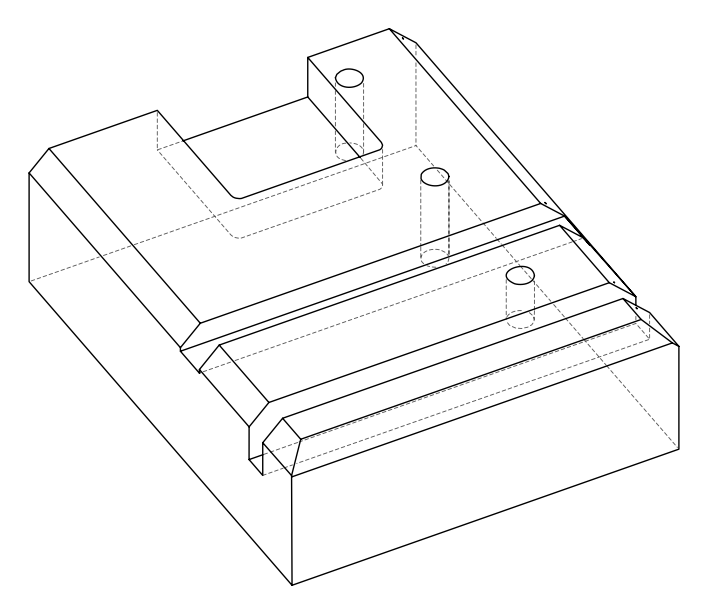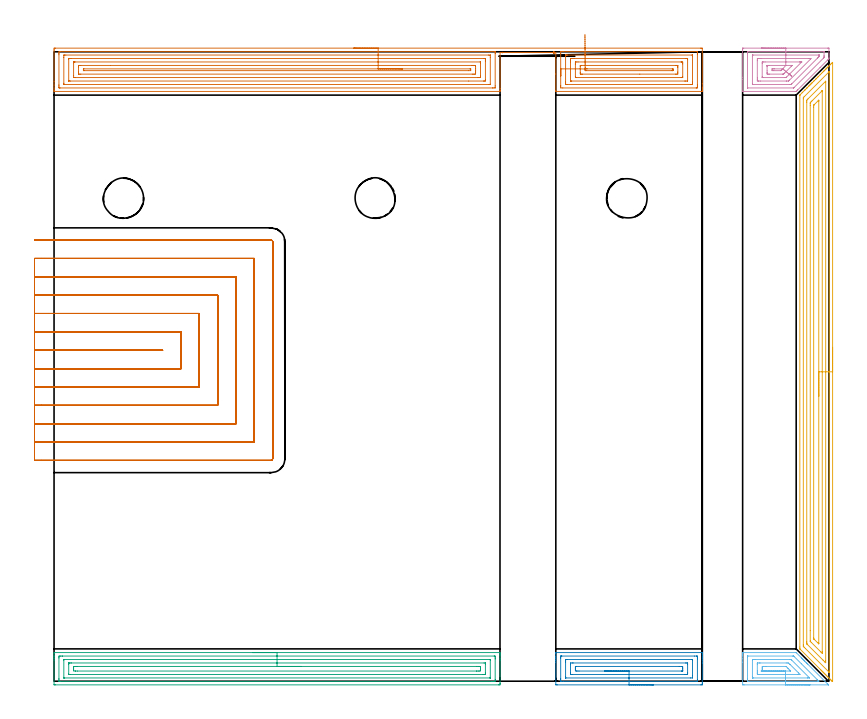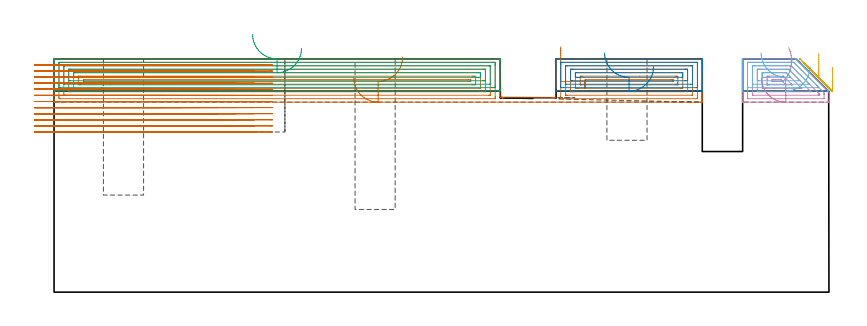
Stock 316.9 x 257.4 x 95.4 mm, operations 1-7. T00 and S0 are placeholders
(PLAN: 12 operations, 4 tool changes, 102.9 min)
(1 AREA_MILL | FG_CHAMFER_SURFACE | UGT0205_001 | 14.19 min | 42423 mm3)
(2 AREA_MILL_1 | FG_CHAMFER_SURFACE_1 | UGT0205_001 | 2.66 min | 6412 mm3)
(3 AREA_MILL_2 | FG_CHAMFER_SURFACE_2 | UGT0205_001 | 7.56 min | 16485 mm3)
(4 AREA_MILL_3 | FG_CHAMFER_SURFACE_3 | UGT0205_001 | 1.92 min | 6497 mm3)
(5 AREA_MILL_4 | FG_CHAMFER_SURFACE_4 | UGT0205_001 | 9.9 min | 21924 mm3)
(6 AREA_MILL_5 | FG_CHAMFER_SURFACE_5 | UGT0205_001 | 1.42 min | 2808 mm3)
(7 MILL_SLOT | SLOT_PARTIAL_RECTANGULAR | NXT0201_010 | Follow Part, ap 2.5, ae 75% | 46.78 min | 282148 mm3)
(8 MILL_RECTANGULAR_SLOT | SLOT_RECTANGULAR | UGT0201_105 | Follow Part, ap 5.5, ae 75% | 3.48 min | 88865 mm3)
(9 MILL_RECTANGULAR_SLOT_1 | SLOT_RECTANGULAR_1 | NXT0201_012 | Follow Part, ap 4, ae 75% | 11.58 min | 157692 mm3)
(10 MILL_BLIND_HOLE_FROM_SOLID_MATERIAL | STEP1POCKET | NXT0201_011 | Spiral | 1.23 min | 11779 mm3)
(11 MILL_BLIND_HOLE_FROM_SOLID_MATERIAL_1 | STEP1POCKET_1 | NXT0201_011 | Spiral | 1.41 min | 13018 mm3)
(12 MILL_BLIND_HOLE_FROM_SOLID_MATERIAL_2 | STEP1POCKET_2 | NXT0201_011 | Spiral | 0.79 min | 7021 mm3)
(TOOL UGT0205_001 | Chamfer Mill 20 x 3 x 45 deg. | D20 FL50 Z2)
(TOOL NXT0201_010 | ENDMILL 10mm [2P460-1000-NA 1630] | D10 FL30 Z6)
(TOOL UGT0201_105 | End Mill 22 mm | D22 FL25 Z2)
(TOOL NXT0201_012 | ENDMILL 16mm [2P460-1600-NA 1630] | D16 FL38 Z6)
(TOOL NXT0201_011 | ENDMILL 12mm [2P460-1200-NA 1630] | D12 FL38 Z6)
(OP 1 AREA_MILL)
G17 G21 G94 G90
T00 M6
G54
G17 G0 G90 X122.55 Y258.9 S1061 M3
G43 Z105.4 H0
Z87.7
G94 G1 X122.588 Z86.828 F250.
X122.702 Z85.964
X122.891 Z85.112
X123.153 Z84.28
X123.487 Z83.474
X123.89 Z82.7
X124.358 Z81.964
X124.89 Z81.272
X125.479 Z80.629
X126.122 Z80.04
X126.814 Z79.509
X127.55 Z79.04
X128.324 Z78.637
X129.13 Z78.303
X129.962 Z78.041
X130.814 Z77.852
X131.678 Z77.738
X132.55 Z77.7
X264.468
X264.893 Y258.896 Z77.702
X265.09 Y258.892 Z77.706
X265.1 Y258.693 Z77.905
Y244.314 Z92.281
Y242.914 Z93.683
Y242.549 Z94.046
Y241.819 Z94.781
Y241.586 Z95.014
Y241.21 Z95.38
X265.093 Y241.203 Z95.388
X264.915 Y241.2 Z95.4
X205.44
X205.21 Y241.203 Z95.389
X205.2 Y241.45 Z95.144
Y248.318 Z88.281
Y257.1 Z79.5
X204.556
X204.546 Z79.499
X204.544 Y257.099
X204.539 Y257.1 Z79.5
X204.504 Y257.099 Z79.494
X204.502 Y257.098
X204.5 Y257.097 Z79.495
X204.493 Y257.098 Z79.497
X204.49 Y257.1 Z79.499
X204.487 Y257.099
X204.482 Y257.1 Z79.5
X204.445 Y257.099 Z79.493
X204.443 Y257.098
X204.441 Y257.097 Z79.495
X204.437 Z79.496
X204.436 Y257.098 Z79.497
X204.433 Y257.1 Z79.499
X204.42 Y257.097 Z79.494
X204.418 Y257.098 Z79.493
X204.415 Y257.1
X204.377 Z79.5
X204.367
X204.365
X204.325 Y257.099 Z79.493
X204.322 Y257.098
X204.32 Z79.494
X204.319 Z79.492
X204.31 Y257.1 Z79.5
X204.268 Y257.099 Z79.493
X204.265 Y257.098 Z79.492
X204.263 Z79.494
X204.251 Y257.1 Z79.492
X204.206 Z79.5
X204.128 Y257.098 Z79.494
X203.654 Y257.1 Z79.5
X183.976
X183.499 Y257.098 Z79.493
X183.433 Y257.1 Z79.5
X183.429 Y257.099 Z79.497
X183.423 Y257.098 Z79.492
X183.422 Y257.099 Z79.498
X183.419 Y257.1 Z79.5
X183.374 Y257.098 Z79.494
X183.37 Y257.097 Z79.492
X183.368 Y257.098 Z79.497
X183.365 Y257.099 Z79.499
X183.362 Y257.1 Z79.5
X183.321 Y257.099 Z79.493
X183.317 Y257.098 Z79.492
X183.308 Y257.099 Z79.499
X182.4 Y257.1 Z79.5
Y242.318 Z94.278
Y241.666 Z94.927
X182.398 Y241.42 Z95.173
X182.39 Y241.203 Z95.389
X182.187 Y241.2 Z95.4
X0.185
X0.007 Y241.203 Z95.388
X0. Y241.21 Z95.38
Y241.586 Z95.014
Y241.819 Z94.781
Y242.549 Z94.046
Y243.796 Z92.801
Y245.196 Z91.399
Y257.81 Z78.787
X0.004 Y258.434 Z78.164
X0.01 Y258.892 Z77.706
X0.164 Y258.896 Z77.702
X0.632 Y258.9 Z77.7
X132.55
Y257.486 Z79.114
X180.399
X180.468 Y257.483 Z79.117
X180.47 Y257.481 Z79.119
X180.472 Y257.479 Z79.121
X180.468 Y257.463 Z79.137
X180.427 Y257.287 Z79.313
X180.415 Y257.222 Z79.378
X180.41 Y257.165 Z79.435
X180.4 Y256.669 Z79.931
Y243.431 Z93.169
X180.398 Y242.621 Z93.979
X180.326 Y242.619 Z93.981
X179.504 Y242.615 Z93.985
X179.437 Y242.614 Z93.986
X2.421 Y242.615 Z93.985
X2.353
X2.037 Y242.621 Z93.979
X2.01 Y242.724 Z93.876
X2.003 Y242.961 Z93.639
X2.001 Y243.431 Z93.169
X2. Y243.846 Z92.754
Y256.201 Z80.399
X2.002 Y256.669 Z79.931
X2.005 Y257.079 Z79.521
X2.017 Y257.479 Z79.121
X2.421 Y257.485 Z79.115
X2.488
X132.55 Y257.486 Z79.114
Y256.072 Z80.528
X177.715 Y256.071 Z80.529
X178.325 Y256.067 Z80.533
X178.373 Y256.065 Z80.535
X178.39 Y256.059 Z80.541
X178.396 Y255.997 Z80.603
X178.398 Y255.786 Z80.814
X178.4 Y255.11 Z81.49
X178.399 Y244.145 Z92.455
X178.397 Y244.06 Z92.54
X178.394 Y244.04 Z92.56
X178.391 Y244.036 Z92.564
X178.375 Y244.033 Z92.567
X178.293 Y244.031 Z92.569
X178.004 Y244.029 Z92.571
X177.715 Y244.028 Z92.572
X4.21 Y244.029 Z92.571
X4.113 Y244.03 Z92.57
X4.037 Y244.033 Z92.567
X4.019 Y244.035 Z92.565
X4.01 Y244.05 Z92.55
X4.007 Y244.107 Z92.493
X4.002 Y244.314 Z92.286
X4. Y244.52 Z92.08
Y255.11 Z81.49
X4.002 Y255.786 Z80.814
X4.004 Y255.989 Z80.611
X4.01 Y256.056 Z80.544
X4.066 Y256.064 Z80.536
X4.21 Y256.066 Z80.534
X4.816 Y256.071 Z80.529
X132.55 Y256.072 Z80.528
Y254.657 Z81.943
X175.926
X176.178 Y254.656 Z81.944
X176.314 Y254.653 Z81.947
X176.376 Y254.651 Z81.949
X176.39 Y254.621 Z81.979
X176.397 Y254.44 Z82.16
X176.399 Y254.021 Z82.579
X176.4 Y253.554 Z83.046
X176.399 Y246.079 Z90.521
X176.396 Y245.615 Z90.985
X176.39 Y245.462 Z91.138
X176.248 Y245.45 Z91.15
X175.926 Y245.446 Z91.154
X175.676 Y245.444 Z91.156
X169.592 Y245.443 Z91.157
X6.642
X6.14 Y245.447 Z91.153
X6.025 Y245.45 Z91.15
X6.01 Y245.452 Z91.148
X6.007 Y245.474 Z91.126
X6.003 Y245.528 Z91.072
X6.001 Y245.638 Z90.962
Y254.462 Z82.138
X6.003 Y254.572 Z82.028
X6.007 Y254.626 Z81.974
X6.009 Y254.648 Z81.952
X6.035 Y254.65 Z81.95
X6.251 Y254.654 Z81.946
X6.893 Y254.657 Z81.943
X7.142
X132.55
Y253.243 Z83.357
X174.243 Y253.242 Z83.358
X174.314 Y253.241 Z83.359
X174.369 Y253.237 Z83.363
X174.391 Y253.234 Z83.366
X174.393 Y253.224 Z83.376
X174.396 Y253.139 Z83.461
X174.4 Y252.88 Z83.72
Y247.585 Z89.015
X174.396 Y246.961 Z89.639
X174.393 Y246.897 Z89.703
X174.391 Y246.87 Z89.73
X174.348 Y246.864 Z89.736
X174.241 Y246.859 Z89.741
X174.138 Y246.858 Z89.742
X173.349 Y246.857 Z89.743
X8.681
X8.576 Y246.858 Z89.742
X8.364 Y246.863 Z89.737
X8.01 Y246.872 Z89.728
X8.008 Y246.961 Z89.639
X8.001 Y247.633 Z88.967
Y252.928 Z83.672
X8.005 Y253.139 Z83.461
X8.01 Y253.222 Z83.378
X8.013 Y253.236 Z83.364
X8.118 Y253.239 Z83.361
X8.258 Y253.241 Z83.359
X8.47 Y253.243 Z83.357
X8.576
X132.55
Y251.829 Z84.771
X170.993
X171.455 Y251.828 Z84.772
X171.891 Y251.826 Z84.774
X172.349 Y251.822 Z84.778
X172.394 Y251.374 Z85.226
X172.398 Y251.325 Z85.275
X172.4 Y250.491 Z86.109
Y249.558 Z87.042
X172.398 Y248.726 Z87.874
X172.396 Y248.68 Z87.92
X172.349 Y248.278 Z88.322
X171.913 Y248.274 Z88.326
X171.455 Y248.272 Z88.328
X171.021 Y248.271 Z88.329
X10.931
X10.47 Y248.273 Z88.327
X10.032 Y248.276 Z88.324
X10.01 Y248.278 Z88.322
X10.004 Y248.303 Z88.297
X10.001 Y248.726 Z87.874
X10. Y249.19 Z87.41
X10.002 Y250.954 Z85.646
X10.008 Y251.374 Z85.226
X10.016 Y251.822 Z84.778
X10.47 Y251.825 Z84.775
X10.904 Y251.828 Z84.772
X23.118 Y251.829 Z84.771
X132.55
Y250.415 Z86.185
X170.105 Y250.414 Z86.186
X170.286 Y250.412 Z86.188
X170.375 Y250.409 Z86.191
X170.389 Y250.408 Z86.192
X170.393 Y250.394 Z86.206
X170.396 Y250.36 Z86.24
X170.395 Y249.771 Z86.829
X170.39 Y249.695 Z86.905
X169.511 Y249.685 Z86.915
X12.259 Y249.686 Z86.914
X12.18
X12.061 Y249.69 Z86.91
X12.01 Y249.692 Z86.908
X12.006 Y249.721 Z86.879
X12.003 Y249.754 Z86.846
X12. Y249.864 Z86.736
X12.001 Y250.007 Z86.593
X12.003 Y250.163 Z86.437
X12.01 Y250.358 Z86.242
X12.013 Y250.41 Z86.19
X12.018 Y250.411 Z86.189
X12.041 Y250.413 Z86.187
X12.241 Y250.415 Z86.185
X132.55
X133.422 Z86.223
X134.286 Z86.337
X135.138 Z86.526
X135.97 Z86.788
X136.776 Z87.122
X137.55 Z87.525
X138.286 Z87.994
X138.978 Z88.525
X139.621 Z89.114
X140.21 Z89.757
X140.742 Z90.45
X141.21 Z91.185
X141.613 Z91.959
X141.947 Z92.765
X142.209 Z93.597
X142.398 Z94.449
X142.512 Z95.314
X142.55 Z96.185
G0 Z105.4
X207.2
Z100.327
G1 Y249.826 Z99.684
Y249.295 Z98.992
Y248.826 Z98.256
Y248.423 Z97.482
Y248.089 Z96.676
Y247.827 Z95.844
Y247.638 Z94.992
Y247.524 Z94.127
Y247.486 Z93.256
Y247.524 Z92.384
Y247.638 Z91.519
Y247.827 Z90.668
Y248.089 Z89.836
Y248.423 Z89.03
Y248.826 Z88.256
Y249.295 Z87.52
Y249.826 Z86.828
Y250.415 Z86.185
X207.201 Y256.697 Z79.903
X207.229 Y257.479 Z79.121
X207.301 Y257.481 Z79.119
X208.123 Y257.485 Z79.115
X208.19 Y257.486 Z79.114
X262.679 Y257.485 Z79.115
X262.747
X263.063 Y257.479 Z79.121
X263.09 Y257.376 Z79.224
X263.097 Y257.139 Z79.461
X263.099 Y256.669 Z79.931
X263.1 Y256.254 Z80.346
Y243.899 Z92.701
X263.098 Y243.431 Z93.169
X263.095 Y243.021 Z93.579
X263.083 Y242.621 Z93.979
X262.679 Y242.615 Z93.985
X262.612
X208.056
X207.229 Y242.621 Z93.979
X207.201 Y243.431 Z93.169
X207.2 Y243.459 Z93.141
Y250.415 Z86.185
X209.2
X209.201 Y255.786 Z80.814
X209.204 Y255.962 Z80.638
X209.208 Y256.049 Z80.551
X209.21 Y256.064 Z80.536
X209.252 Y256.067 Z80.533
X209.334 Y256.069 Z80.531
X209.623 Y256.071 Z80.529
X209.912
X260.89
X260.987 Y256.07 Z80.53
X261.063 Y256.067 Z80.533
X261.081 Y256.065 Z80.535
X261.09 Y256.05 Z80.55
X261.093 Y255.993 Z80.607
X261.098 Y255.786 Z80.814
X261.1 Y255.58 Z81.02
Y244.989 Z91.611
X261.098 Y244.314 Z92.286
X261.096 Y244.111 Z92.489
X261.09 Y244.044 Z92.556
X261.034 Y244.035 Z92.565
X260.89 Y244.033 Z92.567
X260.284 Y244.029 Z92.571
X209.912
X209.303 Y244.032 Z92.568
X209.236 Y244.035 Z92.565
X209.21 Y244.04 Z92.56
X209.203 Y244.13 Z92.47
X209.202 Y244.314 Z92.286
X209.2 Y245.016 Z91.584
Y250.415 Z86.185
X211.2
Y253.139 Z83.461
Y253.632 Z82.968
X211.203 Y254.021 Z82.579
X211.209 Y254.506 Z82.094
X211.226 Y254.65 Z81.95
X211.379 Y254.653 Z81.947
X211.701 Y254.656 Z81.944
X211.951 Y254.657 Z81.943
X212.595
X258.458
X258.96 Y254.653 Z81.947
X259.075 Y254.65 Z81.95
X259.09 Y254.648 Z81.952
X259.093 Y254.626 Z81.974
X259.097 Y254.572 Z82.028
X259.099 Y254.462 Z82.138
Y245.638 Z90.962
X259.097 Y245.528 Z91.072
X259.093 Y245.474 Z91.126
X259.091 Y245.452 Z91.148
X259.065 Y245.45 Z91.15
X258.849 Y245.446 Z91.154
X258.207 Y245.443 Z91.157
X257.958
X211.701
X211.45 Y245.444 Z91.156
X211.302 Y245.447 Z91.153
X211.23 Y245.45 Z91.15
X211.21 Y245.457 Z91.143
X211.208 Y245.478 Z91.122
X211.202 Y245.689 Z90.911
X211.2 Y250.415 Z86.185
X213.2
Y252.256 Z84.344
X213.201 Y252.541 Z84.059
X213.207 Y253.139 Z83.461
X213.21 Y253.209 Z83.391
X213.216 Y253.236 Z83.364
X213.278 Y253.239 Z83.361
X213.385 Y253.242 Z83.358
X213.489 Y253.243 Z83.357
X214.278
X256.419
X256.524 Y253.242 Z83.358
X256.736 Y253.237 Z83.363
X257.09 Y253.228 Z83.372
X257.092 Y253.139 Z83.461
X257.099 Y252.467 Z84.133
Y247.172 Z89.428
X257.095 Y246.961 Z89.639
X257.09 Y246.878 Z89.722
X257.087 Y246.864 Z89.736
X256.982 Y246.861 Z89.739
X256.842 Y246.859 Z89.741
X256.63 Y246.857 Z89.743
X256.524
X213.594 Y246.858 Z89.742
X213.489 Y246.859 Z89.741
X213.384 Y246.863 Z89.737
X213.21 Y246.873 Z89.727
X213.207 Y246.961 Z89.639
X213.202 Y247.245 Z89.355
X213.2 Y250.415 Z86.185
X215.2
Y251.451 Z85.149
X215.201 Y251.528 Z85.072
X215.204 Y251.682 Z84.918
X215.21 Y251.784 Z84.816
X215.215 Y251.823 Z84.777
X215.222 Y251.824 Z84.776
X215.278 Y251.826 Z84.774
X215.712 Y251.829 Z84.771
X254.169
X254.63 Y251.827 Z84.773
X255.068 Y251.824 Z84.776
X255.09 Y251.822 Z84.778
X255.096 Y251.797 Z84.803
X255.099 Y251.374 Z85.226
X255.1 Y250.91 Z85.69
X255.098 Y249.146 Z87.454
X255.092 Y248.726 Z87.874
X255.084 Y248.278 Z88.322
X254.63 Y248.274 Z88.326
X254.196 Y248.272 Z88.328
X239.552 Y248.271 Z88.329
X216.172
X215.738 Y248.273 Z88.327
X215.278 Y248.277 Z88.323
X215.222 Y248.278 Z88.322
X215.209 Y248.495 Z88.105
X215.202 Y248.649 Z87.951
X215.201 Y248.726 Z87.874
X215.2 Y248.803 Z87.797
Y250.415 Z86.185
X217.205 Y250.355 Z86.245
X217.209 Y250.4 Z86.2
X217.24 Y250.408 Z86.192
X217.332 Y250.41 Z86.19
X217.519 Y250.413 Z86.187
X217.893 Y250.415 Z86.185
X217.961
X252.841 Y250.414 Z86.186
X252.92
X253.039 Y250.41 Z86.19
X253.09 Y250.408 Z86.192
X253.094 Y250.379 Z86.221
X253.097 Y250.346 Z86.254
X253.1 Y250.236 Z86.364
X253.098 Y249.922 Z86.678
X253.095 Y249.795 Z86.805
X253.09 Y249.71 Z86.89
X253.086 Y249.691 Z86.909
X253.071 Y249.69 Z86.91
X253.026 Y249.688 Z86.912
X252.841 Y249.686 Z86.914
X252.764 Y249.685 Z86.915
X217.519 Y249.686 Z86.914
X217.337 Y249.688 Z86.912
X217.247 Y249.69 Z86.91
X217.21 Y249.692 Z86.908
X217.209 Y249.725 Z86.875
X217.205 Y250.355 Z86.245
X217.201 Y250.998 Z85.656
X217.197 Y251.69 Z85.125
X217.192 Y252.426 Z84.656
X217.187 Y253.2 Z84.253
X217.182 Y254.006 Z83.919
X217.177 Y254.838 Z83.657
X217.171 Y255.689 Z83.468
X217.166 Y256.554 Z83.354
X217.16 Y257.426 Z83.316
X217.155 Y258.297 Z83.354
X217.149 Y259.162 Z83.468
X217.144 Y260.014 Z83.657
X217.139 Y260.846 Z83.919
X217.134 Y261.652 Z84.253
X217.129 Y262.426 Z84.656
X217.124 Y263.161 Z85.125
X217.12 Y263.853 Z85.656
X217.115 Y264.497 Z86.245
G0 Z105.4
M5
M2
(OP 2 AREA_MILL_1)
G17 G21 G94 G90
T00 M6
G54
G17 G0 G90 X245.15 Y-1.5 S1061 M3
G43 Z105.4 H0
Z92.2
G94 G1 X245.112 Z91.328 F250.
X244.998 Z90.464
X244.809 Z89.612
X244.547 Z88.78
X244.213 Z87.974
X243.81 Z87.2
X243.342 Z86.464
X242.81 Z85.772
X242.221 Z85.129
X241.578 Z84.54
X240.886 Z84.008
X240.15 Z83.54
X239.376 Z83.137
X238.57 Z82.803
X237.738 Z82.541
X236.886 Z82.352
X236.022 Z82.238
X235.15 Z82.2
X205.774
X205.32 Y-1.495 Z82.203
X205.21 Y-1.491 Z82.206
X205.2 Y-1.376 Z82.321
Y7.741 Z91.435
Y8.367 Z92.065
Y8.622 Z92.319
Y9.248 Z92.945
Y9.502 Z93.198
Y10.011 Z93.71
X205.201 Y11.449 Z95.147
X205.21 Y11.694 Z95.392
X205.329 Y11.7 Z95.4
X264.971
X265.09 Y11.694 Z95.392
X265.1 Y11.447 Z95.146
Y10.754 Z94.453
Y10.011 Z93.71
Y9.502 Z93.198
Y9.248 Z92.945
Y8.622 Z92.319
Y8.367 Z92.065
Y7.741 Z91.435
Y7.303 Z90.997
Y-0.75 Z82.947
X265.097 Y-1.063 Z82.634
X265.091 Y-1.491 Z82.205
X264.963 Y-1.495 Z82.203
X264.526 Y-1.5 Z82.2
X235.15
Y-0.086 Z83.614
X208.346
X207.554 Y-0.085 Z83.615
X207.455 Y-0.084 Z83.616
X207.214 Y-0.079 Z83.621
X207.209 Y-0.002 Z83.698
X207.202 Y0.165 Z83.865
X207.2 Y0.698 Z84.398
Y1.048 Z84.748
X207.201 Y9.502 Z93.202
X207.202 Y9.85 Z93.55
X207.21 Y10.202 Z93.902
X207.217 Y10.279 Z93.979
X207.258 Y10.281 Z93.981
X207.356 Y10.284 Z93.984
X207.554 Y10.285 Z93.985
X207.652 Y10.286 Z93.986
X261.954
X262.746 Y10.285 Z93.985
X262.846 Y10.284 Z93.984
X263.086 Y10.279 Z93.979
X263.091 Y10.202 Z93.902
X263.098 Y10.035 Z93.735
X263.1 Y9.502 Z93.202
Y9.152 Z92.852
X263.099 Y0.698 Z84.398
X263.098 Y0.35 Z84.05
X263.09 Y-0.002 Z83.698
X263.083 Y-0.079 Z83.621
X263.042 Y-0.081 Z83.619
X262.944 Y-0.084 Z83.616
X262.746 Y-0.085 Z83.615
X262.648 Y-0.086 Z83.614
X235.15
Y1.328 Z85.028
X209.335 Y1.329 Z85.029
X209.25 Y1.33 Z85.03
X209.221 Y1.333 Z85.033
X209.212 Y1.334 Z85.034
X209.209 Y1.357 Z85.057
X209.203 Y1.445 Z85.145
X209.201 Y1.578 Z85.278
X209.2 Y1.711 Z85.411
Y7.874 Z91.574
X209.203 Y8.622 Z92.322
X209.206 Y8.749 Z92.449
X209.218 Y8.864 Z92.564
X209.335 Y8.866 Z92.566
X209.973 Y8.871 Z92.571
X260.713
X260.965
X261.05 Y8.87 Z92.57
X261.079 Y8.867 Z92.567
X261.088 Y8.866 Z92.566
X261.091 Y8.843 Z92.543
X261.097 Y8.755 Z92.455
X261.099 Y8.622 Z92.322
X261.1 Y8.489 Z92.189
Y2.326 Z86.026
X261.097 Y1.578 Z85.278
X261.094 Y1.451 Z85.151
X261.082 Y1.336 Z85.036
X260.965 Y1.334 Z85.034
X260.327 Y1.329 Z85.029
X235.15 Y1.328 Z85.028
Y2.743 Z86.443
X212.005
X211.716 Y2.744 Z86.444
X211.297 Y2.75 Z86.45
X211.21 Y2.764 Z86.464
X211.205 Y2.924 Z86.624
X211.2 Y3.255 Z86.955
Y3.339 Z87.039
X211.201 Y6.861 Z90.561
X211.206 Y7.259 Z90.959
X211.211 Y7.45 Z91.15
X211.405 Y7.454 Z91.154
X212.005 Y7.457 Z91.157
X212.292
X258.295
X258.584 Y7.456 Z91.156
X259.003 Y7.45 Z91.15
X259.09 Y7.436 Z91.136
X259.095 Y7.276 Z90.976
X259.1 Y6.945 Z90.645
Y6.861 Z90.561
Y3.423 Z87.123
Y3.339 Z87.039
X259.094 Y2.941 Z86.641
X259.089 Y2.75 Z86.45
X258.895 Y2.746 Z86.446
X258.295 Y2.743 Z86.443
X258.008
X235.15
Y4.157 Z87.857
X214.676
X213.845 Y4.161 Z87.861
X213.785 Y4.164 Z87.864
X213.21 Y4.22 Z87.92
X213.202 Y4.797 Z88.497
X213.201 Y5.1 Z88.8
X213.2 Y5.679 Z89.379
X213.202 Y5.98 Z89.68
X213.204 Y6.016 Z89.716
X213.208 Y6.032 Z89.732
X213.211 Y6.036 Z89.736
X213.279 Y6.038 Z89.738
X213.532 Y6.042 Z89.742
X213.659 Y6.043 Z89.743
X255.687
X256.515 Y6.036 Z89.736
X257.09 Y5.98 Z89.68
X257.098 Y5.403 Z89.103
X257.099 Y5.1 Z88.8
X257.1 Y4.521 Z88.221
X257.098 Y4.22 Z87.92
X257.096 Y4.184 Z87.884
X257.092 Y4.168 Z87.868
X257.089 Y4.164 Z87.864
X257.021 Y4.162 Z87.862
X256.768 Y4.158 Z87.858
X256.641 Y4.157 Z87.857
X235.15
X234.278 Z87.895
X233.414 Z88.009
X232.562 Z88.198
X231.73 Z88.46
X230.924 Z88.794
X230.15 Z89.197
X229.414 Z89.665
X228.722 Z90.196
X228.079 Z90.786
X227.49 Z91.429
X226.958 Z92.121
X226.49 Z92.857
X226.087 Z93.631
X225.753 Z94.437
X225.491 Z95.269
X225.302 Z96.12
X225.188 Z96.985
X225.15 Z97.857
G0 Z105.4
M5
M2
(OP 3 AREA_MILL_2)
G17 G21 G94 G90
T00 M6
G54
G17 G0 G90 X81.2 Y11.7 S1061 M3
G43 Z105.4 H0
G94 G1 X81.238 Z104.528 F250.
X81.352 Z103.663
X81.541 Z102.812
X81.803 Z101.98
X82.137 Z101.174
X82.54 Z100.4
X83.008 Z99.664
X83.54 Z98.972
X84.129 Z98.329
X84.772 Z97.739
X85.464 Z97.208
X86.2 Z96.74
X86.974 Z96.337
X87.78 Z96.003
X88.612 Z95.741
X89.464 Z95.552
X90.328 Z95.438
X91.2 Z95.4
X182.24
X182.39 Y11.694 Z95.393
X182.4 Y11.386 Z95.085
Y11.016 Z94.715
Y10.383 Z94.077
Y9.186 Z92.882
Y8.622 Z92.316
Y-0.781 Z82.916
X182.397 Y-1.063 Z82.634
X182.39 Y-1.492 Z82.206
X182.232 Y-1.495 Z82.203
X181.793 Y-1.5 Z82.2
X0.607
X0.152 Y-1.495 Z82.203
X0.01 Y-1.492 Z82.206
X0. Y-1.345 Z82.352
Y8.622 Z92.316
Y9.186 Z92.882
Y9.502 Z93.198
Y10.066 Z93.762
Y10.383 Z94.077
Y11.387 Z95.086
X0.01 Y11.694 Z95.393
X0.16 Y11.7 Z95.4
X91.2
Y10.286 Z93.986
X180.008 Y10.285 Z93.985
X180.108 Y10.284 Z93.984
X180.366 Y10.279 Z93.979
X180.39 Y10.195 Z93.895
X180.396 Y10. Z93.7
X180.399 Y9.502 Z93.202
X180.4 Y9.116 Z92.816
X180.399 Y0.698 Z84.398
X180.397 Y0.314 Z84.014
X180.39 Y-0.068 Z83.632
X180.008 Y-0.082 Z83.618
X179.908 Y-0.084 Z83.616
X179.116 Y-0.086 Z83.614
X179.018
X2.392 Y-0.085 Z83.615
X2.292 Y-0.084 Z83.616
X2.034 Y-0.079 Z83.621
X2.01 Y0.005 Z83.705
X2.004 Y0.2 Z83.9
X2.001 Y0.698 Z84.398
X2. Y1.084 Z84.784
X2.001 Y9.502 Z93.202
X2.003 Y9.886 Z93.586
X2.01 Y10.268 Z93.968
X2.392 Y10.282 Z93.982
X2.492 Y10.284 Z93.984
X3.284 Y10.286 Z93.986
X3.382
X91.2
Y8.871 Z92.571
X178.223
X178.307 Y8.87 Z92.57
X178.374 Y8.867 Z92.567
X178.387 Y8.865 Z92.565
X178.391 Y8.845 Z92.545
X178.395 Y8.796 Z92.496
X178.399 Y8.622 Z92.322
Y1.578 Z85.278
X178.398 Y1.406 Z85.106
X178.392 Y1.347 Z85.047
X178.388 Y1.334 Z85.034
X178.38 Y1.333 Z85.033
X178.35 Y1.33 Z85.03
X178.223 Y1.329 Z85.029
X4.177
X4.093 Y1.33 Z85.03
X4.026 Y1.333 Z85.033
X4.013 Y1.335 Z85.035
X4.009 Y1.355 Z85.055
X4.005 Y1.404 Z85.104
X4.001 Y1.578 Z85.278
Y8.622 Z92.322
X4.002 Y8.794 Z92.494
X4.008 Y8.853 Z92.553
X4.012 Y8.865 Z92.565
X4.02 Y8.867 Z92.567
X4.05 Y8.87 Z92.57
X4.177 Y8.871 Z92.571
X91.2
Y7.457 Z91.157
X175.834
X176.276 Y7.454 Z91.154
X176.377 Y7.451 Z91.151
X176.39 Y7.45 Z91.15
X176.393 Y7.431 Z91.131
X176.397 Y7.383 Z91.083
X176.399 Y7.286 Z90.986
X176.4 Y6.898 Z90.598
Y3.339 Z87.039
X176.397 Y2.918 Z86.618
X176.394 Y2.812 Z86.512
X176.39 Y2.762 Z86.462
X176.381 Y2.749 Z86.449
X176.351 Y2.748 Z86.448
X176.148 Y2.745 Z86.445
X175.545 Y2.743 Z86.443
X175.258
X6.566
X6.124 Y2.746 Z86.446
X6.023 Y2.749 Z86.449
X6.01 Y2.75 Z86.45
X6.007 Y2.769 Z86.469
X6.003 Y2.817 Z86.517
X6.001 Y2.914 Z86.614
X6. Y6.861 Z90.561
X6.003 Y7.282 Z90.982
X6.006 Y7.387 Z91.087
X6.01 Y7.438 Z91.138
X6.019 Y7.451 Z91.151
X6.049 Y7.452 Z91.152
X6.252 Y7.455 Z91.155
X6.855 Y7.457 Z91.157
X7.142
X91.2
Y6.043 Z89.743
X172.868
X173.7 Y6.039 Z89.739
X173.76 Y6.036 Z89.736
X174.39 Y5.98 Z89.68
X174.398 Y5.351 Z89.051
X174.399 Y5.1 Z88.8
X174.396 Y4.473 Z88.173
X174.39 Y4.22 Z87.92
X173.817 Y4.163 Z87.863
X173.76 Y4.161 Z87.861
X172.931 Y4.157 Z87.857
X172.868
X9.532
X8.7 Y4.16 Z87.86
X8.64 Y4.164 Z87.864
X8.01 Y4.22 Z87.92
X8.002 Y4.849 Z88.549
X8.001 Y5.1 Z88.8
X8.004 Y5.727 Z89.427
X8.01 Y5.98 Z89.68
X8.583 Y6.037 Z89.737
X8.64 Y6.039 Z89.739
X9.469 Y6.043 Z89.743
X9.532
X91.2
X92.072 Z89.781
X92.936 Z89.895
X93.788 Z90.084
X94.62 Z90.346
X95.426 Z90.68
X96.2 Z91.083
X96.936 Z91.552
X97.628 Z92.083
X98.271 Z92.672
X98.86 Z93.315
X99.392 Z94.007
X99.86 Z94.743
X100.263 Z95.517
X100.597 Z96.323
X100.859 Z97.155
X101.048 Z98.007
X101.162 Z98.871
X101.2 Z99.743
G0 Z105.4
M5
M2
(OP 4 AREA_MILL_3)
G17 G21 G94 G90
T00 M6
G54
G17 G0 G90 X289.25 Y258.9 S1061 M3
G43 Z105.4 H0
Z87.7
G94 G1 X289.288 Z86.828 F250.
X289.402 Z85.964
X289.591 Z85.112
X289.853 Z84.28
X290.187 Z83.474
X290.59 Z82.7
X291.058 Z81.964
X291.59 Z81.272
X292.179 Z80.629
X292.822 Z80.04
X293.514 Z79.509
X294.25 Z79.04
X295.024 Z78.637
X295.83 Z78.303
X296.662 Z78.041
X297.514 Z77.852
X298.378 Z77.738
X299.25 Z77.7
X316.444
X316.653 Y258.898 Z77.702
X316.885 Y258.894 Z77.706
X316.9 Y258.893 Z77.707
Y254.904 Z81.696
Y254.599 Z81.999
X316.689 Y254.389 Z82.21
X316.323 Y254.021 Z82.576
X313.267 Y250.965 Z85.632
X304.1 Y241.798 Z94.799
X304.014 Y241.714 Z94.886
X303.966 Y241.666 Z94.934
X303.619 Y241.317 Z95.28
X303.502 Y241.206 Z95.392
X303.218 Y241.2 Z95.4
X281.615
X281.61 Y241.205 Z95.395
X281.6 Y241.232 Z95.368
Y246.108 Z90.491
Y246.961 Z89.632
Y258.434 Z78.162
X281.604 Y258.864 Z77.731
X281.61 Y258.891 Z77.704
X281.638 Y258.898 Z77.698
X282.056 Y258.9 Z77.7
X299.25
Y257.486 Z79.114
X314.747 Y257.485 Z79.115
X314.864 Y257.481 Z79.119
X314.887 Y257.479 Z79.121
X314.893 Y257.466 Z79.134
X314.898 Y257.445 Z79.155
X314.899 Y257.424 Z79.176
X314.9 Y257.332 Z79.268
Y255.786 Z80.814
X314.899 Y255.567 Z81.033
X314.894 Y255.235 Z81.365
X314.89 Y255.072 Z81.528
X314.749 Y254.904 Z81.696
X314.717 Y254.868 Z81.732
X314.681 Y254.831 Z81.769
X302.651 Y242.801 Z93.799
X302.523 Y242.676 Z93.924
X302.481 Y242.638 Z93.962
X302.458 Y242.621 Z93.979
X302.437 Y242.619 Z93.981
X302.336 Y242.615 Z93.985
X283.753
X283.636 Y242.619 Z93.981
X283.613 Y242.621 Z93.979
X283.607 Y242.634 Z93.966
X283.602 Y242.655 Z93.945
X283.601 Y242.676 Z93.924
X283.6 Y242.768 Z93.832
X283.601 Y256.887 Z79.713
X283.609 Y257.107 Z79.493
X283.625 Y257.479 Z79.121
X283.819 Y257.484 Z79.116
X283.885 Y257.485 Z79.115
X299.25 Y257.486 Z79.114
Y256.071 Z80.529
X312.794
X312.836 Y256.07 Z80.53
X312.877 Y256.067 Z80.533
X312.889 Y256.065 Z80.535
X312.893 Y256.047 Z80.553
X312.896 Y255.999 Z80.601
X312.9 Y255.804 Z80.796
Y255.786 Z80.814
X312.893 Y255.57 Z81.03
X312.89 Y255.518 Z81.082
X312.864 Y255.475 Z81.125
X312.798 Y255.405 Z81.195
X312.61 Y255.212 Z81.388
X312.304 Y254.904 Z81.696
X312.17 Y254.769 Z81.831
X301.714 Y244.314 Z92.286
X301.583 Y244.185 Z92.415
X301.454 Y244.063 Z92.537
X301.413 Y244.035 Z92.565
X301.379 Y244.033 Z92.567
X301.305 Y244.03 Z92.57
X301.156 Y244.029 Z92.571
X300.858 Y244.028 Z92.572
X285.706 Y244.029 Z92.571
X285.664 Y244.03 Z92.57
X285.623 Y244.033 Z92.567
X285.611 Y244.035 Z92.565
X285.607 Y244.053 Z92.547
X285.604 Y244.101 Z92.499
X285.6 Y244.296 Z92.304
Y255.786 Z80.814
X285.604 Y256.003 Z80.597
X285.607 Y256.056 Z80.544
X285.609 Y256.063 Z80.537
X285.636 Y256.066 Z80.534
X285.705 Y256.069 Z80.531
X285.894 Y256.071 Z80.529
X299.25
Y254.657 Z81.943
X308.755
X309.164 Y254.656 Z81.944
X309.39 Y254.653 Z81.947
X309.553 Y254.65 Z81.95
X309.474 Y254.533 Z82.067
X309.455 Y254.509 Z82.091
X309.39 Y254.44 Z82.16
X300.801 Y245.85 Z90.75
X300.573 Y245.624 Z90.976
X300.423 Y245.484 Z91.116
X300.383 Y245.45 Z91.15
X300.321 Y245.448 Z91.152
X299.691 Y245.444 Z91.156
X299.444 Y245.443 Z91.157
X288.863
X288.228 Y245.444 Z91.156
X287.978 Y245.446 Z91.154
X287.61 Y245.453 Z91.147
X287.602 Y245.823 Z90.777
X287.601 Y246.079 Z90.521
X287.6 Y246.707 Z89.893
Y253.767 Z82.833
X287.602 Y254.021 Z82.579
X287.607 Y254.643 Z81.957
X288.228 Y254.653 Z81.947
X288.476 Y254.655 Z81.945
X289.11 Y254.657 Z81.943
X289.356
X299.25
Y253.243 Z83.357
X304.877
X305.086
X305.294 Y253.242 Z83.358
X305.71 Y253.236 Z83.364
X305.728 Y253.234 Z83.366
X305.729 Y253.232 Z83.368
X305.716 Y253.215 Z83.385
X305.688 Y253.186 Z83.414
X305.641 Y253.139 Z83.461
X299.577 Y247.075 Z89.525
X299.461 Y246.961 Z89.639
X299.386 Y246.891 Z89.709
X299.355 Y246.865 Z89.735
X299.226 Y246.861 Z89.739
X299.018 Y246.858 Z89.742
X289.992 Y246.857 Z89.743
X289.887 Y246.858 Z89.742
X289.679 Y246.861 Z89.739
X289.624 Y246.864 Z89.736
X289.61 Y246.874 Z89.726
X289.605 Y246.906 Z89.694
X289.602 Y246.961 Z89.639
X289.6 Y247.353 Z89.247
X289.601 Y252.647 Z83.953
X289.607 Y253.139 Z83.461
X289.61 Y253.23 Z83.37
X289.783 Y253.238 Z83.362
X289.888 Y253.242 Z83.358
X289.992 Y253.243 Z83.357
X290.769
X299.25
Y251.829 Z84.771
X301.566
X301.682 Y251.828 Z84.772
X301.778 Y251.827 Z84.773
X301.842 Y251.824 Z84.776
X301.863 Y251.823 Z84.777
X301.837 Y251.795 Z84.805
X301.62 Y251.57 Z85.03
X301.454 Y251.402 Z85.198
X298.779 Y248.726 Z87.874
X298.348 Y248.305 Z88.295
X298.319 Y248.279 Z88.321
X298.268 Y248.276 Z88.324
X298.155 Y248.274 Z88.326
X297.927 Y248.272 Z88.328
X292.637 Y248.271 Z88.329
X292.208 Y248.272 Z88.328
X291.755 Y248.276 Z88.324
X291.613 Y248.278 Z88.322
X291.605 Y248.571 Z88.029
X291.602 Y248.726 Z87.874
X291.6 Y248.881 Z87.719
Y249.609 Z86.991
Y251.374 Z85.226
Y251.529 Z85.071
X291.602 Y251.684 Z84.916
X291.607 Y251.787 Z84.813
X291.61 Y251.821 Z84.779
X291.616 Y251.823 Z84.777
X291.642 Y251.826 Z84.774
X291.755 Y251.828 Z84.772
X292.182 Y251.829 Z84.771
X292.637
X299.25
X298.009 Y250.41 Z86.19
X297.927 Y250.325 Z86.275
X297.567 Y249.97 Z86.63
X297.425 Y249.834 Z86.766
X297.271 Y249.692 Z86.908
X297.085 Y249.687 Z86.913
X297.046 Y249.686 Z86.914
X294.323
X293.61 Y249.696 Z86.904
X293.607 Y250.403 Z86.197
X293.672 Y250.408 Z86.192
X294.4 Y250.414 Z86.186
X294.477
X297.779
X297.927 Y250.413 Z86.187
X298.007 Y250.412 Z86.188
X298.009 Y250.41 Z86.19
X298.564 Y249.957 Z86.688
X299.083 Y249.533 Z87.246
X299.562 Y249.142 Z87.861
X299.998 Y248.786 Z88.528
X300.387 Y248.468 Z89.241
X300.727 Y248.19 Z89.995
X301.015 Y247.956 Z90.784
X301.248 Y247.765 Z91.603
X301.425 Y247.621 Z92.445
X301.544 Y247.523 Z93.304
X301.606 Y247.473 Z94.172
X301.608 Y247.471 Z95.045
X301.551 Y247.518 Z95.914
X301.436 Y247.612 Z96.774
X301.263 Y247.753 Z97.617
X301.034 Y247.94 Z98.438
X300.751 Y248.171 Z99.23
X300.415 Y248.446 Z99.987
G0 Z105.4
M5
M2
(OP 5 AREA_MILL_4)
G17 G21 G94 G90
T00 M6
G54
G17 G0 G90 X318.4 Y136.529 S1061 M3
G43 Z105.4 H0
Z92.
G94 G1 Y136.491 Z91.129 F250.
Y136.377 Z90.264
Y136.188 Z89.412
Y135.926 Z88.58
Y135.592 Z87.774
Y135.189 Z87.
Y134.72 Z86.264
Y134.189 Z85.572
Y133.6 Z84.929
Y132.956 Z84.34
Y132.264 Z83.809
Y131.529 Z83.34
Y130.755 Z82.937
Y129.949 Z82.603
Y129.117 Z82.341
Y128.265 Z82.152
Y127.4 Z82.038
Y126.529 Z82.
Y0.097
X318.396 Y0.034 Z82.003
X318.389 Y-0.038 Z82.004
X318.147 Y0.068 Z82.249
X318.121 Y0.086 Z82.276
X318.071 Y0.128 Z82.327
X317.725 Y0.474 Z82.673
X317.624 Y0.574 Z82.774
X317.454 Y0.743 Z82.941
X317.286 Y0.913 Z83.112
X317.178 Y1.021 Z83.22
X317.011 Y1.186 Z83.384
X316.848 Y1.351 Z83.55
X316.731 Y1.468 Z83.667
X316.569 Y1.629 Z83.826
X316.409 Y1.79 Z83.989
X316.284 Y1.914 Z84.113
X316.126 Y2.072 Z84.269
X315.97 Y2.229 Z84.427
X315.838 Y2.361 Z84.56
X315.683 Y2.514 Z84.712
X315.532 Y2.667 Z84.866
X315.391 Y2.808 Z85.007
X315.241 Y2.957 Z85.155
X315.093 Y3.106 Z85.305
X314.945 Y3.254 Z85.453
X314.798 Y3.4 Z85.597
X314.654 Y3.545 Z85.743
X314.498 Y3.701 Z85.9
X314.356 Y3.842 Z86.04
X314.216 Y3.983 Z86.182
X314.051 Y4.148 Z86.346
X313.913 Y4.285 Z86.483
X313.777 Y4.422 Z86.621
X313.605 Y4.594 Z86.793
X305.12 Y13.081 Z95.279
X305.056 Y13.149 Z95.343
X305.005 Y13.206 Z95.391
X305. Y13.973 Z95.4
Y239.534
X304.996 Y239.687 Z95.396
X305.027 Y239.73 Z95.366
X305.276 Y239.977 Z95.123
X305.299 Y239.999 Z95.101
X305.946 Y240.648 Z94.45
X306.161 Y240.861 Z94.239
X306.831 Y241.533 Z93.565
X307.022 Y241.722 Z93.377
X307.063 Y241.763 Z93.337
X307.717 Y242.418 Z92.68
X307.884 Y242.584 Z92.516
X307.956 Y242.657 Z92.443
X308.602 Y243.303 Z91.795
X308.746 Y243.446 Z91.654
X308.85 Y243.55 Z91.55
X309.044 Y243.745 Z91.353
X309.146 Y243.848 Z91.251
X309.487 Y244.188 Z90.91
X309.608 Y244.308 Z90.792
X309.743 Y244.443 Z90.657
X309.93 Y244.631 Z90.468
X310.039 Y244.741 Z90.358
X310.636 Y245.336 Z89.763
X310.815 Y245.516 Z89.583
X310.933 Y245.634 Z89.464
X311.529 Y246.23 Z88.87
X311.7 Y246.401 Z88.697
X312.423 Y247.123 Z87.977
X312.585 Y247.287 Z87.812
X313.316 Y248.016 Z87.083
X313.47 Y248.172 Z86.926
X313.91 Y248.61 Z86.49
X314.209 Y248.91 Z86.19
X314.356 Y249.057 Z86.041
X314.778 Y249.478 Z85.622
X314.798 Y249.498 Z85.602
X315.102 Y249.803 Z85.296
X315.241 Y249.942 Z85.156
X315.64 Y250.34 Z84.76
X315.729 Y250.429 Z84.67
X315.995 Y250.696 Z84.403
X316.126 Y250.828 Z84.27
X316.501 Y251.201 Z83.898
X316.639 Y251.339 Z83.761
X316.889 Y251.589 Z83.51
X317.011 Y251.713 Z83.385
X317.363 Y252.063 Z83.037
X317.549 Y252.249 Z82.851
X317.782 Y252.483 Z82.616
X317.896 Y252.598 Z82.5
X318.225 Y252.925 Z82.175
X318.339 Y253.039 Z82.061
X318.381 Y253.078 Z82.018
X318.395 Y253.083 Z82.004
X318.4 Y253.078 Z82.
Y126.529
X316.986 Z83.414
Y4.148
X316.983 Y3.744 Z83.417
X316.981 Y3.695 Z83.419
X316.98 Y3.684 Z83.42
X316.969 Y3.692 Z83.431
X316.906 Y3.748 Z83.494
X316.848 Y3.803 Z83.552
X307.274 Y13.377 Z93.126
X306.68 Y13.974 Z93.72
X306.479 Y14.183 Z93.921
X306.421 Y14.25 Z93.979
X306.419 Y14.3 Z93.981
X306.417 Y14.408 Z93.983
X306.414 Y14.841 Z93.986
X306.415 Y238.19 Z93.985
X306.421 Y238.623 Z93.979
X306.429 Y238.668 Z93.971
X306.458 Y238.701 Z93.942
X306.516 Y238.763 Z93.884
X306.61 Y238.86 Z93.79
X306.833 Y239.083 Z93.567
X316.837 Y249.086 Z83.563
X316.935 Y249.179 Z83.465
X316.975 Y249.213 Z83.425
X316.979 Y249.215 Z83.421
X316.981 Y249.185 Z83.419
X316.984 Y249.102 Z83.416
X316.986 Y248.935 Z83.414
Y248.91
Y126.529
X315.571 Z84.829
Y8.281
X315.567 Y7.721 Z84.833
X315.564 Y7.59 Z84.836
X315.556 Y7.555 Z84.844
X315.381 Y7.721 Z85.019
X315.241 Y7.859 Z85.159
X314.485 Y8.614 Z85.915
X308.159 Y14.941 Z92.241
X307.957 Y15.146 Z92.443
X307.857 Y15.252 Z92.543
X307.835 Y15.277 Z92.565
X307.832 Y15.332 Z92.568
X307.83 Y15.427 Z92.57
X307.829 Y15.76 Z92.571
X307.828 Y16.094 Z92.572
X307.829 Y236.737 Z92.571
X307.832 Y237.297 Z92.568
X307.835 Y237.624 Z92.565
X308.159 Y237.958 Z92.241
X308.274 Y238.074 Z92.126
X315.536 Y245.336 Z84.864
X315.55 Y245.346 Z84.85
X315.558 Y245.349 Z84.842
X315.565 Y245.336 Z84.835
X315.569 Y245.13 Z84.831
X315.571 Y245.003 Z84.829
Y126.529
X314.157 Z86.243
Y12.187
X314.153 Y11.498 Z86.247
X314.151 Y11.414 Z86.249
X313.787 Y11.767 Z86.613
X313.578 Y11.972 Z86.822
X309.645 Y15.905 Z90.755
X309.352 Y16.204 Z91.048
X309.269 Y16.293 Z91.131
X309.249 Y16.328 Z91.151
X309.247 Y16.368 Z91.153
X309.244 Y16.453 Z91.156
X309.243 Y20.725 Z91.157
Y235.51
X309.244 Y236.202 Z91.156
X309.246 Y236.403 Z91.154
X309.25 Y236.572 Z91.15
X309.351 Y236.69 Z91.049
X309.496 Y236.841 Z90.904
X309.93 Y237.281 Z90.47
X313.939 Y241.29 Z86.461
X314.008 Y241.357 Z86.392
X314.089 Y241.432 Z86.311
X314.15 Y241.485 Z86.25
X314.153 Y241.387 Z86.247
X314.157 Y241.071 Z86.243
Y126.529
X312.743 Z87.657
Y15.602
X312.741 Y15.442 Z87.659
X312.737 Y15.336 Z87.663
X312.734 Y15.276 Z87.666
X312.702 Y15.305 Z87.698
X312.585 Y15.417 Z87.815
X312.238 Y15.76 Z88.162
X310.815 Y17.185 Z89.585
X310.726 Y17.276 Z89.674
X310.683 Y17.324 Z89.717
X310.664 Y17.347 Z89.736
X310.662 Y17.388 Z89.738
X310.659 Y17.547 Z89.741
X310.657 Y17.706 Z89.743
Y234.776
X310.663 Y235.51 Z89.737
X310.664 Y235.546 Z89.736
X310.682 Y235.572 Z89.718
X310.715 Y235.611 Z89.685
X310.815 Y235.715 Z89.585
X312.491 Y237.392 Z87.909
X312.585 Y237.485 Z87.815
X312.681 Y237.576 Z87.719
X312.735 Y237.624 Z87.665
X312.738 Y237.562 Z87.662
X312.741 Y237.456 Z87.659
X312.743 Y237.297 Z87.657
Y237.137
Y126.529
Y125.657 Z87.695
Y124.792 Z87.809
Y123.94 Z87.998
Y123.108 Z88.26
Y122.302 Z88.594
Y121.529 Z88.997
Y120.793 Z89.465
Y120.101 Z89.996
Y119.458 Z90.586
Y118.868 Z91.229
Y118.337 Z91.921
Y117.868 Z92.657
Y117.466 Z93.431
Y117.132 Z94.237
Y116.869 Z95.069
Y116.681 Z95.92
Y116.567 Z96.785
Y116.529 Z97.657
G0 Z105.4
M5
M2
(OP 6 AREA_MILL_5)
G17 G21 G94 G90
T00 M6
G54
G17 G0 G90 X309.15 Y-1.5 S1061 M3
G43 Z105.4 H0
Z92.2
G94 G1 X309.112 Z91.328 F250.
X308.998 Z90.464
X308.809 Z89.612
X308.547 Z88.78
X308.213 Z87.974
X307.81 Z87.2
X307.342 Z86.464
X306.81 Z85.772
X306.221 Z85.129
X305.578 Z84.54
X304.886 Z84.008
X304.15 Z83.54
X303.376 Z83.137
X302.57 Z82.803
X301.738 Z82.541
X300.886 Z82.352
X300.022 Z82.238
X299.15 Z82.2
X282.2
X281.746 Y-1.495 Z82.203
X281.61 Y-1.492 Z82.206
X281.6 Y-1.351 Z82.346
Y7.741 Z91.436
Y9.198 Z92.894
Y10.383 Z94.077
Y10.992 Z94.691
Y11.263 Z94.962
Y11.399 Z95.098
X281.61 Y11.694 Z95.393
X281.754 Y11.7 Z95.4
X303.164
X303.502 Y11.694 Z95.391
X303.61 Y11.589 Z95.286
X305.561 Y9.64 Z93.338
X305.7 Y9.502 Z93.198
X305.841 Y9.36 Z93.058
X305.995 Y9.206 Z92.903
X306.14 Y9.062 Z92.757
X306.287 Y8.914 Z92.612
X306.43 Y8.771 Z92.469
X306.581 Y8.622 Z92.317
X306.733 Y8.468 Z92.166
X306.864 Y8.337 Z92.034
X307.021 Y8.181 Z91.876
X307.512 Y7.687 Z91.387
X307.773 Y7.427 Z91.126
X307.9 Y7.302 Z90.998
X308.256 Y6.944 Z90.644
X316.264 Y-1.063 Z82.634
X316.682 Y-1.482 Z82.218
X316.694 Y-1.495 Z82.205
X316.695 Y-1.498 Z82.201
X316.694 Y-1.5 Z82.2
X299.15
Y-0.086 Z83.614
X283.984 Y-0.085 Z83.615
X283.885 Y-0.084 Z83.616
X283.63 Y-0.079 Z83.621
X283.61 Y0.004 Z83.704
X283.604 Y0.193 Z83.893
X283.601 Y0.698 Z84.398
X283.6 Y1.077 Z84.777
X283.601 Y9.881 Z93.581
X283.608 Y10.261 Z93.961
X283.61 Y10.28 Z93.98
X283.614 Y10.282 Z93.982
X283.637 Y10.284 Z93.984
X283.687 Y10.285 Z93.985
X283.786 Y10.286 Z93.986
X301.925 Y10.285 Z93.985
X302.321 Y10.281 Z93.981
X302.419 Y10.279 Z93.979
X302.467 Y10.271 Z93.971
X302.533 Y10.209 Z93.909
X302.718 Y10.03 Z93.73
X305.618 Y7.133 Z90.833
X312.052 Y0.698 Z84.398
X312.531 Y0.215 Z83.915
X312.734 Y0.004 Z83.704
X312.789 Y-0.079 Z83.621
X312.531 Y-0.084 Z83.616
X312.432 Y-0.085 Z83.615
X299.15 Y-0.086 Z83.614
Y1.328 Z85.028
X286.021 Y1.329 Z85.029
X285.769 Y1.331 Z85.031
X285.685 Y1.332 Z85.032
X285.626 Y1.335 Z85.035
X285.61 Y1.412 Z85.112
X285.605 Y1.578 Z85.278
X285.601 Y1.744 Z85.444
Y8.622 Z92.322
X285.603 Y8.785 Z92.485
X285.61 Y8.842 Z92.542
X285.618 Y8.865 Z92.565
X285.643 Y8.866 Z92.566
X285.769 Y8.869 Z92.569
X286.408 Y8.871 Z92.571
X286.661
X300.934
X301.187 Y8.87 Z92.57
X301.356 Y8.867 Z92.567
X301.413 Y8.865 Z92.565
X301.441 Y8.847 Z92.547
X301.489 Y8.803 Z92.503
X301.678 Y8.622 Z92.322
X308.722 Y1.578 Z85.278
X308.963 Y1.336 Z85.036
Y1.331 Z85.031
X308.324 Y1.329 Z85.029
X308.071
X299.15 Y1.328 Z85.028
Y2.743 Z86.443
X288.445
X288.156 Y2.744 Z86.444
X287.719 Y2.748 Z86.448
X287.624 Y2.75 Z86.45
X287.61 Y2.916 Z86.616
X287.601 Y3.292 Z86.992
X287.6 Y3.339 Z87.039
Y4.173 Z87.873
Y6.861 Z90.561
X287.602 Y7.278 Z90.978
X287.605 Y7.382 Z91.082
X287.609 Y7.433 Z91.133
X287.613 Y7.45 Z91.15
X287.64 Y7.452 Z91.152
X287.843 Y7.455 Z91.155
X288.445 Y7.457 Z91.157
X288.733
X299.439
X300.042 Y7.453 Z91.153
X300.337 Y7.45 Z91.15
X300.934 Y6.913 Z90.613
X300.989 Y6.861 Z90.561
X304.502 Y3.349 Z87.049
X305.1 Y2.75 Z86.45
X304.502 Y2.745 Z86.445
X304.214 Y2.743 Z86.443
X299.15
Y4.157 Z87.857
X291.121
X290.289 Y4.161 Z87.861
X290.229 Y4.164 Z87.864
X289.61 Y4.22 Z87.92
X289.602 Y4.839 Z88.539
X289.601 Y5.1 Z88.8
X289.604 Y5.717 Z89.417
X289.61 Y5.98 Z89.68
X290.172 Y6.037 Z89.737
X290.229 Y6.039 Z89.739
X291.058 Y6.043 Z89.743
X291.121
X299.15 Y6.042 Z89.742
X299.213 Y6.041 Z89.741
X299.336 Y6.036 Z89.736
X299.409 Y5.98 Z89.68
X300.042 Y5.358 Z89.058
X300.301 Y5.1 Z88.8
X300.934 Y4.467 Z88.167
X301.179 Y4.22 Z87.92
X301.212 Y4.183 Z87.883
X301.223 Y4.168 Z87.868
X301.187 Y4.164 Z87.864
X301.061 Y4.159 Z87.859
X300.997 Y4.157 Z87.857
X299.15
X298.278 Z87.895
X297.414 Z88.009
X296.562 Z88.198
X295.73 Z88.46
X294.924 Z88.794
X294.15 Z89.197
X293.414 Z89.665
X292.722 Z90.196
X292.079 Z90.786
X291.49 Z91.429
X290.958 Z92.121
X290.49 Z92.857
X290.087 Z93.631
X289.753 Z94.437
X289.491 Z95.269
X289.302 Z96.12
X289.188 Z96.985
X289.15 Z97.857
G0 Z105.4
M5
M2
(OP 7 MILL_SLOT)
G17 G21 G94 G90
T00 M6
G54
G17 G0 G90 X-8. Y135.3 S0 M3
G43 Z105.4 H1
Z92.908
G94 G1 X-5. F250.
X44.4 F500.
Y135.4
X-5.
X-8. F250.
Y127.8
X-5.
X51.9 F500.
Y142.9
X-5.
X-8. F250.
Y120.3
X-5.
X59.4 F500.
Y150.4
X-5.
X-8. F250.
Y112.8
X-5.
X66.9 F500.
Y157.9
X-5.
X-8. F250.
Y105.3
X-5.
X74.4 F500.
Y165.4
X-5.
X-8. F250.
Y97.8
X-5.
X81.9 F500.
Y172.9
X-5.
X-8. F250.
Y90.3
X-5.
X88.7 F500.
G3 X89.4 Y91. R0.7
G1 Y179.7
G3 X88.7 Y180.4 R0.7
G1 X-5.
X-8. F250.
G0 Y135.3 Z90.417
G1 X-5.
X44.4 F500.
Y135.4
X-5.
X-8. F250.
Y127.8
X-5.
X51.9 F500.
Y142.9
X-5.
X-8. F250.
Y120.3
X-5.
X59.4 F500.
Y150.4
X-5.
X-8. F250.
Y112.8
X-5.
X66.9 F500.
Y157.9
X-5.
X-8. F250.
Y105.3
X-5.
X74.4 F500.
Y165.4
X-5.
X-8. F250.
Y97.8
X-5.
X81.9 F500.
Y172.9
X-5.
X-8. F250.
Y90.3
X-5.
X88.7 F500.
G3 X89.4 Y91. R0.7
G1 Y179.7
G3 X88.7 Y180.4 R0.7
G1 X-5.
X-8. F250.
G0 Y135.3 Z87.925
G1 X-5.
X44.4 F500.
Y135.4
X-5.
X-8. F250.
Y127.8
X-5.
X51.9 F500.
Y142.9
X-5.
X-8. F250.
Y120.3
X-5.
X59.4 F500.
Y150.4
X-5.
X-8. F250.
Y112.8
X-5.
X66.9 F500.
Y157.9
X-5.
X-8. F250.
Y105.3
X-5.
X74.4 F500.
Y165.4
X-5.
X-8. F250.
Y97.8
X-5.
X81.9 F500.
Y172.9
X-5.
X-8. F250.
Y90.3
X-5.
X88.7 F500.
G3 X89.4 Y91. R0.7
G1 Y179.7
G3 X88.7 Y180.4 R0.7
G1 X-5.
X-8. F250.
G0 Y135.3 Z85.433
G1 X-5.
X44.4 F500.
Y135.4
X-5.
X-8. F250.
Y127.8
X-5.
X51.9 F500.
Y142.9
X-5.
X-8. F250.
Y120.3
X-5.
X59.4 F500.
Y150.4
X-5.
X-8. F250.
Y112.8
X-5.
X66.9 F500.
Y157.9
X-5.
X-8. F250.
Y105.3
X-5.
X74.4 F500.
Y165.4
X-5.
X-8. F250.
Y97.8
X-5.
X81.9 F500.
Y172.9
X-5.
X-8. F250.
Y90.3
X-5.
X88.7 F500.
G3 X89.4 Y91. R0.7
G1 Y179.7
G3 X88.7 Y180.4 R0.7
G1 X-5.
X-8. F250.
G0 Y135.3 Z82.942
G1 X-5.
X44.4 F500.
Y135.4
X-5.
X-8. F250.
Y127.8
X-5.
X51.9 F500.
Y142.9
X-5.
X-8. F250.
Y120.3
X-5.
X59.4 F500.
Y150.4
X-5.
X-8. F250.
Y112.8
X-5.
X66.9 F500.
Y157.9
X-5.
X-8. F250.
Y105.3
X-5.
X74.4 F500.
Y165.4
X-5.
X-8. F250.
Y97.8
X-5.
X81.9 F500.
Y172.9
X-5.
X-8. F250.
Y90.3
X-5.
X88.7 F500.
G3 X89.4 Y91. R0.7
G1 Y179.7
G3 X88.7 Y180.4 R0.7
G1 X-5.
X-8. F250.
G0 Y135.3 Z80.45
G1 X-5.
X44.4 F500.
Y135.4
X-5.
X-8. F250.
Y127.8
X-5.
X51.9 F500.
Y142.9
X-5.
X-8. F250.
Y120.3
X-5.
X59.4 F500.
Y150.4
X-5.
X-8. F250.
Y112.8
X-5.
X66.9 F500.
Y157.9
X-5.
X-8. F250.
Y105.3
X-5.
X74.4 F500.
Y165.4
X-5.
X-8. F250.
Y97.8
X-5.
X81.9 F500.
Y172.9
X-5.
X-8. F250.
Y90.3
X-5.
X88.7 F500.
G3 X89.4 Y91. R0.7
G1 Y179.7
G3 X88.7 Y180.4 R0.7
G1 X-5.
X-8. F250.
G0 Y135.3 Z77.958
G1 X-5.
X44.4 F500.
Y135.4
X-5.
X-8. F250.
Y127.8
X-5.
X51.9 F500.
Y142.9
X-5.
X-8. F250.
Y120.3
X-5.
X59.4 F500.
Y150.4
X-5.
X-8. F250.
Y112.8
X-5.
X66.9 F500.
Y157.9
X-5.
X-8. F250.
Y105.3
X-5.
X74.4 F500.
Y165.4
X-5.
X-8. F250.
Y97.8
X-5.
X81.9 F500.
Y172.9
X-5.
X-8. F250.
Y90.3
X-5.
X88.7 F500.
G3 X89.4 Y91. R0.7
G1 Y179.7
G3 X88.7 Y180.4 R0.7
G1 X-5.
X-8. F250.
G0 Y135.3 Z75.467
G1 X-5.
X44.4 F500.
Y135.4
X-5.
X-8. F250.
Y127.8
X-5.
X51.9 F500.
Y142.9
X-5.
X-8. F250.
Y120.3
X-5.
X59.4 F500.
Y150.4
X-5.
X-8. F250.
Y112.8
X-5.
X66.9 F500.
Y157.9
X-5.
X-8. F250.
Y105.3
X-5.
X74.4 F500.
Y165.4
X-5.
X-8. F250.
Y97.8
X-5.
X81.9 F500.
Y172.9
X-5.
X-8. F250.
Y90.3
X-5.
X88.7 F500.
G3 X89.4 Y91. R0.7
G1 Y179.7
G3 X88.7 Y180.4 R0.7
G1 X-5.
X-8. F250.
G0 Y135.3 Z72.975
G1 X-5.
X44.4 F500.
Y135.4
X-5.
X-8. F250.
Y127.8
X-5.
X51.9 F500.
Y142.9
X-5.
X-8. F250.
Y120.3
X-5.
X59.4 F500.
Y150.4
X-5.
X-8. F250.
Y112.8
X-5.
X66.9 F500.
Y157.9
X-5.
X-8. F250.
Y105.3
X-5.
X74.4 F500.
Y165.4
X-5.
X-8. F250.
Y97.8
X-5.
X81.9 F500.
Y172.9
X-5.
X-8. F250.
Y90.3
X-5.
X88.7 F500.
G3 X89.4 Y91. R0.7
G1 Y179.7
G3 X88.7 Y180.4 R0.7
G1 X-5.
X-8. F250.
G0 Y135.3 Z70.483
G1 X-5.
X44.4 F500.
Y135.4
X-5.
X-8. F250.
Y127.8
X-5.
X51.9 F500.
Y142.9
X-5.
X-8. F250.
Y120.3
X-5.
X59.4 F500.
Y150.4
X-5.
X-8. F250.
Y112.8
X-5.
X66.9 F500.
Y157.9
X-5.
X-8. F250.
Y105.3
X-5.
X74.4 F500.
Y165.4
X-5.
X-8. F250.
Y97.8
X-5.
X81.9 F500.
Y172.9
X-5.
X-8. F250.
Y90.3
X-5.
X88.7 F500.
G3 X89.4 Y91. R0.7
G1 Y179.7
G3 X88.7 Y180.4 R0.7
G1 X-5.
X-8. F250.
G0 Y135.3 Z67.992
G1 X-5.
X44.4 F500.
Y135.4
X-5.
X-8. F250.
Y127.8
X-5.
X51.9 F500.
Y142.9
X-5.
X-8. F250.
Y120.3
X-5.
X59.4 F500.
Y150.4
X-5.
X-8. F250.
Y112.8
X-5.
X66.9 F500.
Y157.9
X-5.
X-8. F250.
Y105.3
X-5.
X74.4 F500.
Y165.4
X-5.
X-8. F250.
Y97.8
X-5.
X81.9 F500.
Y172.9
X-5.
X-8. F250.
Y90.3
X-5.
X88.7 F500.
G3 X89.4 Y91. R0.7
G1 Y179.7
G3 X88.7 Y180.4 R0.7
G1 X-5.
X-8. F250.
G0 Y135.3 Z65.5
G1 X-5.
X44.4 F500.
Y135.4
X-5.
X-8. F250.
Y127.8
X-5.
X51.9 F500.
Y142.9
X-5.
X-8. F250.
Y120.3
X-5.
X59.4 F500.
Y150.4
X-5.
X-8. F250.
Y112.8
X-5.
X66.9 F500.
Y157.9
X-5.
X-8. F250.
Y105.3
X-5.
X74.4 F500.
Y165.4
X-5.
X-8. F250.
Y97.8
X-5.
X81.9 F500.
Y172.9
X-5.
X-8. F250.
Y90.3
X-5.
X88.7 F500.
G3 X89.4 Y91. R0.7
G1 Y179.7
G3 X88.7 Y180.4 R0.7
G1 X-5.
X-8. F250.
G0 Z105.4
M5
M2
